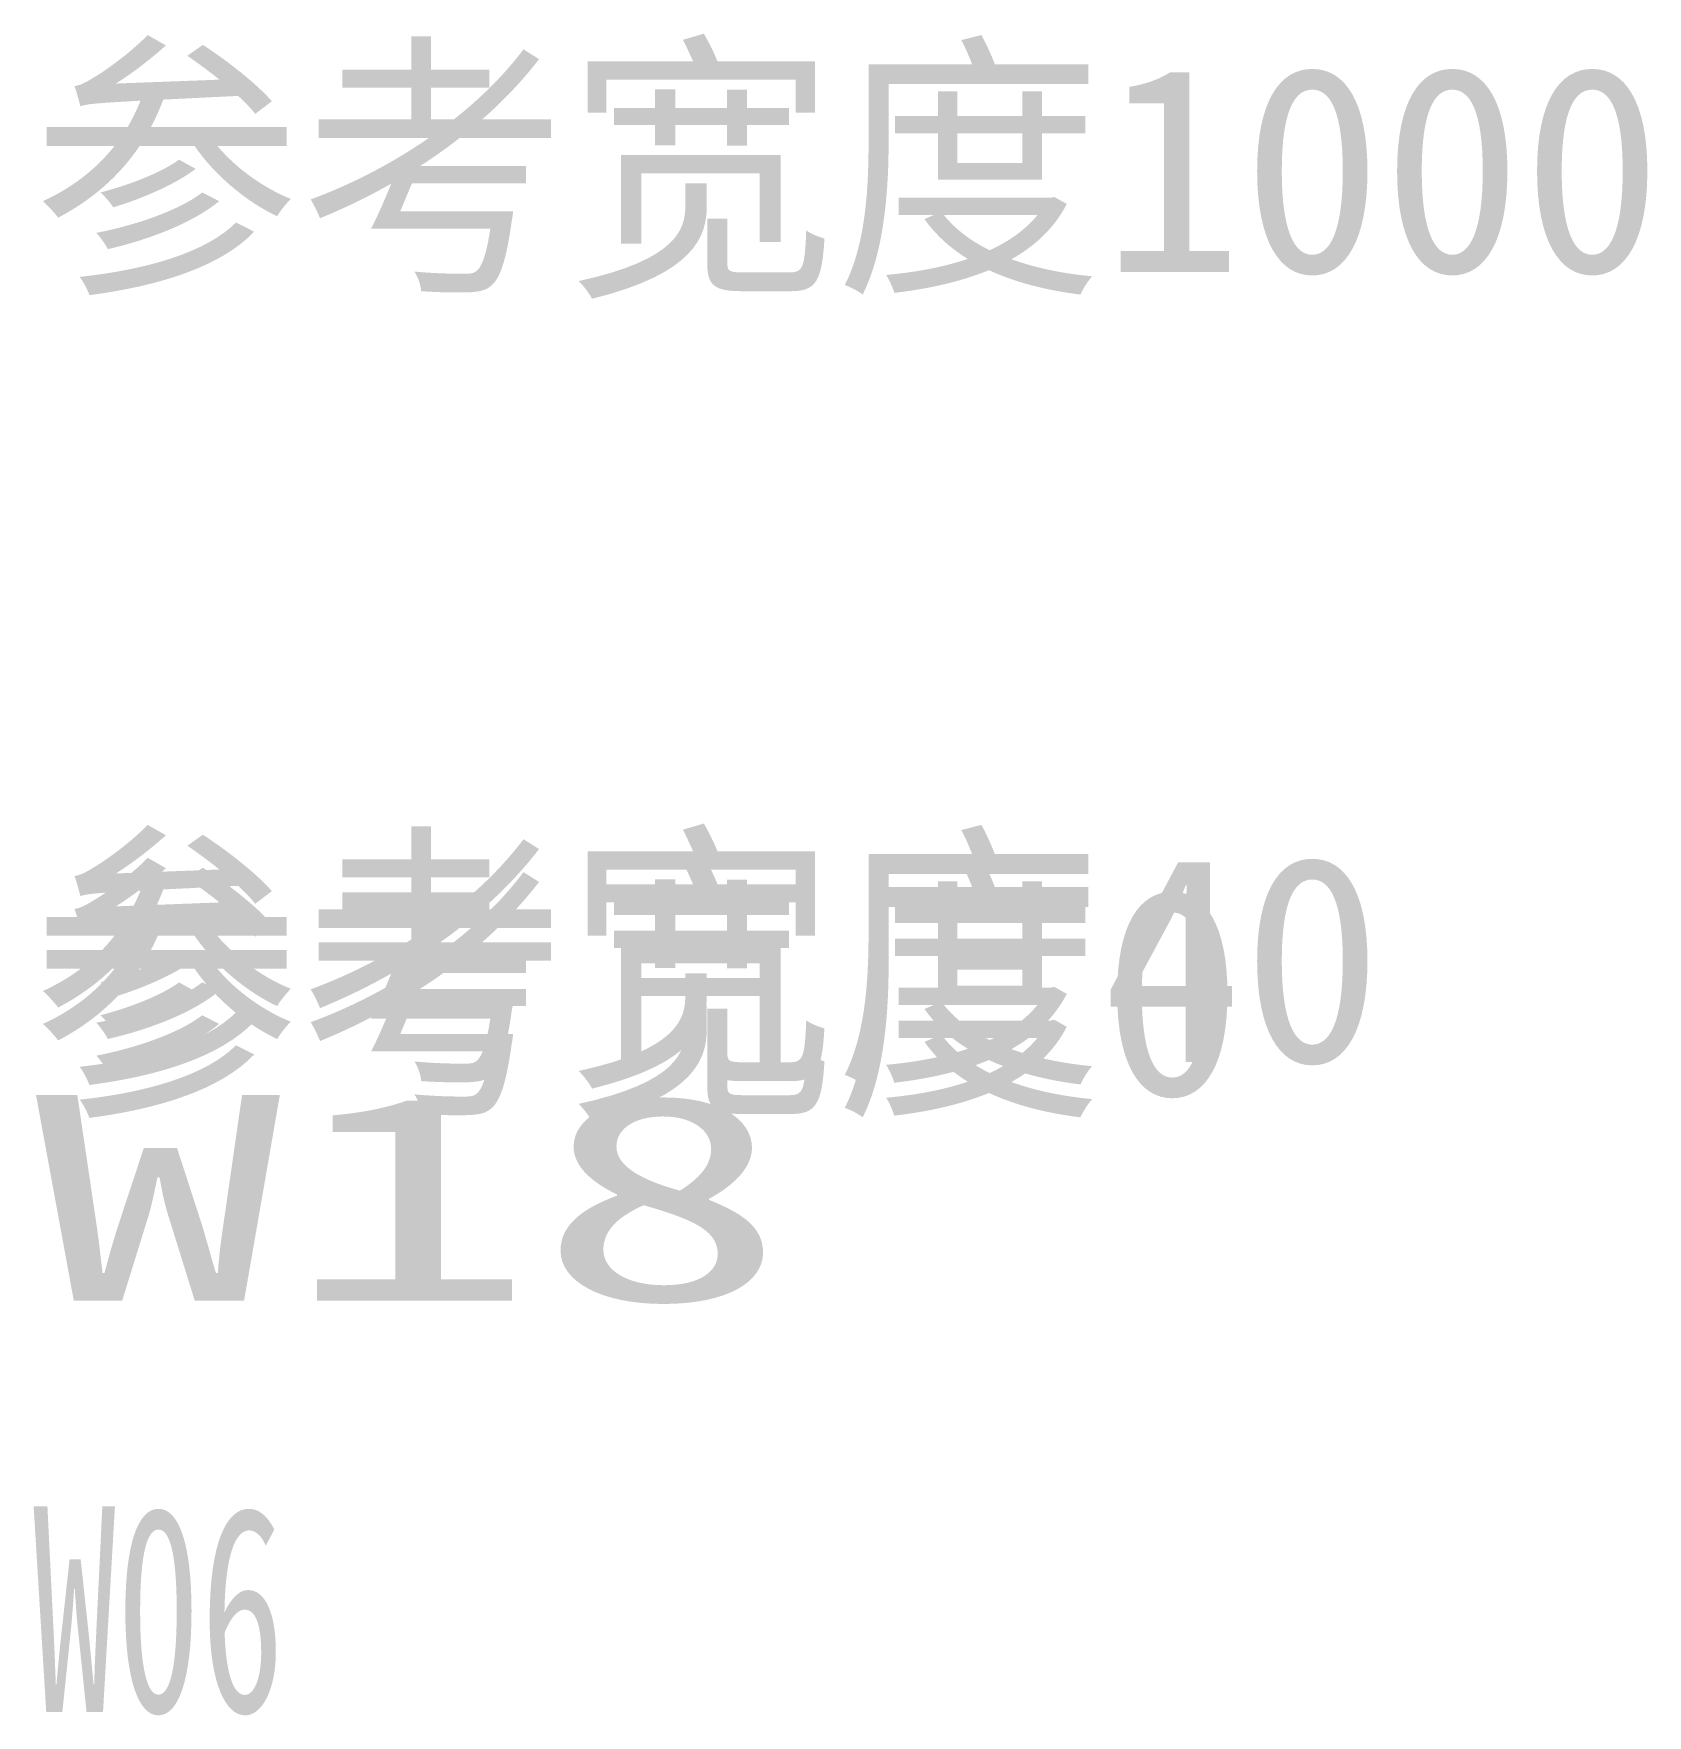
# Model space of a CAD drawing. Header units: metres. Extents: x 0 to 19.6, y 0 to 20.4.
import ezdxf

# ---------------------------------------------------------------- set-up
doc = ezdxf.new("R2010")
doc.units = ezdxf.units.M

msp = doc.modelspace()

# ---------------------------------------------------------------- texts
for s, width, p in [('W18', 1.8, (0, 5)), ('W06', 0.6, (0, 0))]:
    msp.add_text(s, height=2.5, dxfattribs=dict(width=width)).set_placement(p)
at = {"char_height": 2.5, "attachment_point": 1}
for s, insert, width in [('参考宽度1000', (0, 20), 1000), ('参考宽度40', (0, 10.4), 40)]:
    msp.add_mtext(s, dxfattribs=dict(at, insert=insert, width=width))
at = {"insert": (0, 10), "char_height": 2.5, "attachment_point": 1}
msp.add_mtext('参考宽度0', dxfattribs=at)

doc.saveas('drawing.dxf')
